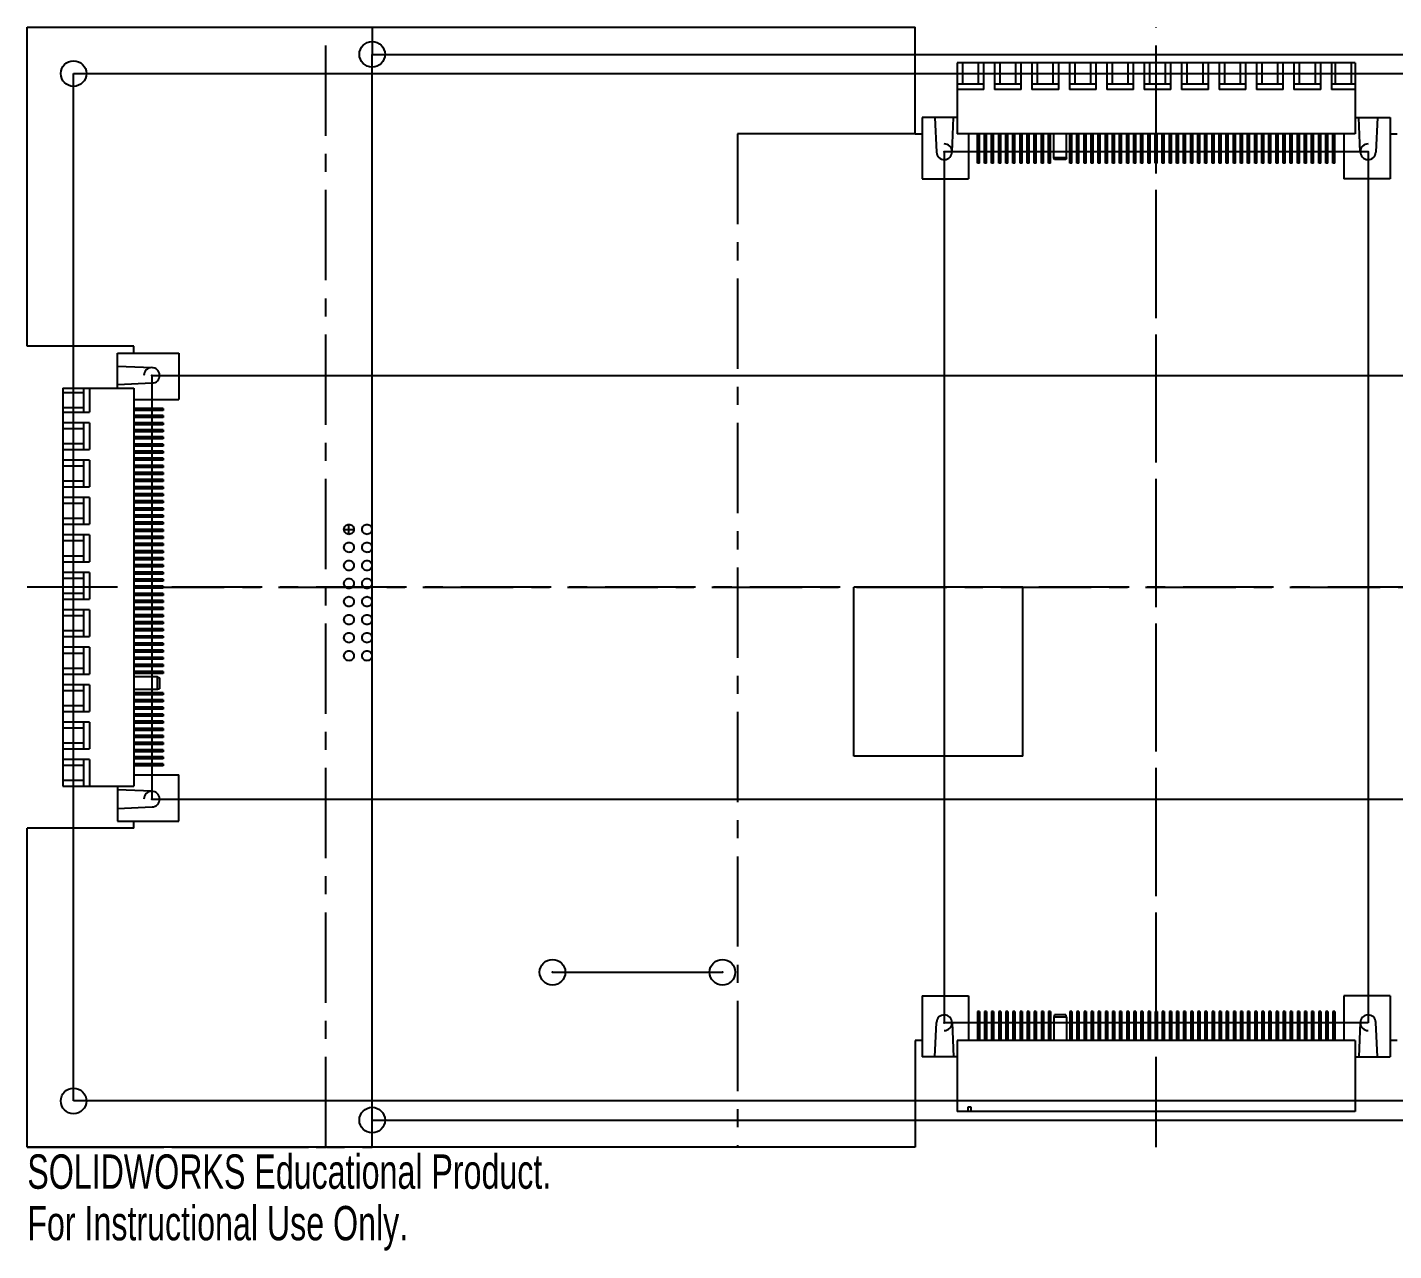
# Paper-space layout '_Bottom' of a CAD drawing. Header units: millimetres. Extents: x 0 to 318, y -172 to 0.
# Drawn here: x 0 to 192.2, y -172.1 to 0 of the extents above; entities that cross this region are included whole.
import ezdxf

# ---------------------------------------------------------------- set-up
doc = ezdxf.new("R2010")
doc.units = ezdxf.units.MM
doc.header["$PDSIZE"] = -1
doc.linetypes.add('CENTERX2', pattern=[20.32, 12.7, -2.54, 2.54, -2.54])
doc.styles.add('SLDTEXTSTYLE0', font='TXT', dxfattribs={"width": 0.7})

psp = doc.layouts.new('_Bottom')

# ---------------------------------------------------------------- linework, layer by layer
at = {"color": 7, "linetype": 'Continuous', "lineweight": 25}
for p, q in [((0, -44.85), (0, 0)), ((0, 0), (124.85, 0)), ((124.85, -15), (124.85, 0)), ((130.75, -5), (130.75, -15)), ((186.75, -5), (130.75, -5)), ((131.55, -7.95), (131.55, -5)), ((133.71, -5), (133.71, -7.95)), ((134.51, -8.75), (134.51, -5)), ((136.01, -5), (136.01, -8.75)), ((136.81, -7.95), (136.81, -5)), ((138.98, -5), (138.98, -7.95)), ((139.78, -8.75), (139.78, -5)), ((141.28, -5), (141.28, -8.75)), ((142.08, -7.95), (142.08, -5)), ((144.24, -5), (144.24, -7.95)), ((145.04, -8.75), (145.04, -5)), ((146.54, -5), (146.54, -8.75)), ((147.34, -7.95), (147.34, -5)), ((149.5, -5), (149.5, -7.95)), ((150.3, -8.75), (150.3, -5)), ((151.8, -5), (151.8, -8.75)), ((152.6, -7.95), (152.6, -5)), ((154.77, -5), (154.77, -7.95)), ((155.57, -8.75), (155.57, -5)), ((157.07, -5), (157.07, -8.75)), ((157.87, -7.95), (157.87, -5)), ((160.03, -5), (160.03, -7.95)), ((160.83, -8.75), (160.83, -5)), ((162.33, -5), (162.33, -8.75)), ((163.13, -7.95), (163.13, -5)), ((165.3, -5), (165.3, -7.95)), ((166.1, -8.75), (166.1, -5)), ((167.6, -5), (167.6, -8.75)), ((168.4, -7.95), (168.4, -5)), ((170.56, -5), (170.56, -7.95)), ((171.36, -8.75), (171.36, -5)), ((172.86, -5), (172.86, -8.75)), ((173.66, -7.95), (173.66, -5)), ((175.82, -5), (175.82, -7.95)), ((176.62, -8.75), (176.62, -5)), ((178.12, -5), (178.12, -8.75)), ((178.92, -7.95), (178.92, -5)), ((181.09, -5), (181.09, -7.95)), ((181.89, -8.75), (181.89, -5)), ((183.39, -5), (183.39, -8.75)), ((183.99, -7.95), (183.99, -5)), ((186.15, -5), (186.15, -7.95)), ((186.75, -5), (186.75, -15)), ((130.75, -7.95), (134.51, -7.95)), ((134.51, -8.75), (130.75, -8.75)), ((136.01, -7.95), (139.78, -7.95)), ((139.78, -8.75), (136.01, -8.75)), ((141.28, -7.95), (145.04, -7.95)), ((145.04, -8.75), (141.28, -8.75)), ((146.54, -7.95), (150.3, -7.95)), ((150.3, -8.75), (146.54, -8.75)), ((151.8, -7.95), (155.57, -7.95)), ((155.57, -8.75), (151.8, -8.75)), ((157.07, -7.95), (160.83, -7.95)), ((160.83, -8.75), (157.07, -8.75)), ((162.33, -7.95), (166.1, -7.95)), ((166.1, -8.75), (162.33, -8.75)), ((167.6, -7.95), (171.36, -7.95)), ((171.36, -8.75), (167.6, -8.75)), ((172.86, -7.95), (176.62, -7.95)), ((176.62, -8.75), (172.86, -8.75)), ((178.12, -7.95), (181.89, -7.95)), ((181.89, -8.75), (178.12, -8.75)), ((183.39, -7.95), (186.75, -7.95)), ((186.75, -8.75), (183.39, -8.75)), ((125.85, -12.7), (125.85, -21.3)), ((130.75, -12.7), (125.85, -12.7)), ((127.64, -12.7), (127.85, -17.55)), ((130.05, -17.55), (130.26, -12.7)), ((186.75, -12.7), (191.65, -12.7)), ((187.45, -17.55), (187.24, -12.7)), ((189.86, -12.7), (189.65, -17.55)), ((191.65, -12.7), (191.65, -21.3)), ((124.85, -15), (125.85, -15)), ((186.75, -15), (130.75, -15)), ((132.35, -15), (132.35, -21.3)), ((133.61, -19.1), (133.61, -15)), ((133.89, -19.1), (133.89, -15)), ((134.61, -19.1), (134.61, -15)), ((134.89, -19.1), (134.89, -15)), ((135.61, -19.1), (135.61, -15)), ((135.89, -19.1), (135.89, -15)), ((136.61, -19.1), (136.61, -15)), ((136.89, -19.1), (136.89, -15)), ((137.61, -19.1), (137.61, -15)), ((137.89, -19.1), (137.89, -15)), ((138.61, -19.1), (138.61, -15)), ((138.89, -19.1), (138.89, -15)), ((139.61, -19.1), (139.61, -15)), ((139.89, -19.1), (139.89, -15)), ((140.61, -19.1), (140.61, -15)), ((140.89, -19.1), (140.89, -15)), ((141.61, -19.1), (141.61, -15)), ((141.89, -19.1), (141.89, -15)), ((142.61, -19.1), (142.61, -15)), ((142.89, -19.1), (142.89, -15)), ((143.61, -19.1), (143.61, -15)), ((143.89, -19.1), (143.89, -15)), ((144.36, -18.3), (144.36, -15)), ((146.14, -18.3), (146.14, -15)), ((146.61, -19.1), (146.61, -15)), ((146.89, -19.1), (146.89, -15)), ((147.61, -19.1), (147.61, -15)), ((147.89, -19.1), (147.89, -15)), ((148.61, -19.1), (148.61, -15)), ((148.89, -19.1), (148.89, -15)), ((149.61, -19.1), (149.61, -15)), ((149.89, -19.1), (149.89, -15)), ((150.61, -19.1), (150.61, -15)), ((150.89, -19.1), (150.89, -15)), ((151.61, -19.1), (151.61, -15)), ((151.89, -19.1), (151.89, -15)), ((152.61, -19.1), (152.61, -15)), ((152.89, -19.1), (152.89, -15)), ((153.61, -19.1), (153.61, -15)), ((153.89, -19.1), (153.89, -15)), ((154.61, -19.1), (154.61, -15)), ((154.89, -19.1), (154.89, -15)), ((155.61, -19.1), (155.61, -15)), ((155.89, -19.1), (155.89, -15)), ((156.61, -19.1), (156.61, -15)), ((156.89, -19.1), (156.89, -15)), ((157.61, -19.1), (157.61, -15)), ((157.89, -19.1), (157.89, -15)), ((158.61, -19.1), (158.61, -15)), ((158.89, -19.1), (158.89, -15)), ((159.61, -19.1), (159.61, -15)), ((159.89, -19.1), (159.89, -15)), ((160.61, -19.1), (160.61, -15)), ((160.89, -19.1), (160.89, -15)), ((161.61, -19.1), (161.61, -15)), ((161.89, -19.1), (161.89, -15)), ((162.61, -19.1), (162.61, -15)), ((162.89, -19.1), (162.89, -15)), ((163.61, -19.1), (163.61, -15)), ((163.89, -19.1), (163.89, -15)), ((164.61, -19.1), (164.61, -15)), ((164.89, -19.1), (164.89, -15)), ((165.61, -19.1), (165.61, -15)), ((165.89, -19.1), (165.89, -15)), ((166.61, -19.1), (166.61, -15)), ((166.89, -19.1), (166.89, -15)), ((167.61, -19.1), (167.61, -15)), ((167.89, -19.1), (167.89, -15)), ((168.61, -19.1), (168.61, -15)), ((168.89, -19.1), (168.89, -15)), ((169.61, -19.1), (169.61, -15)), ((169.89, -19.1), (169.89, -15)), ((170.61, -19.1), (170.61, -15)), ((170.89, -19.1), (170.89, -15)), ((171.61, -19.1), (171.61, -15)), ((171.89, -19.1), (171.89, -15)), ((172.61, -19.1), (172.61, -15)), ((172.89, -19.1), (172.89, -15)), ((173.61, -19.1), (173.61, -15)), ((173.89, -19.1), (173.89, -15)), ((174.61, -19.1), (174.61, -15)), ((174.89, -19.1), (174.89, -15)), ((175.61, -19.1), (175.61, -15)), ((175.89, -19.1), (175.89, -15)), ((176.61, -19.1), (176.61, -15)), ((176.89, -19.1), (176.89, -15)), ((177.61, -19.1), (177.61, -15)), ((177.89, -19.1), (177.89, -15)), ((178.61, -19.1), (178.61, -15)), ((178.89, -19.1), (178.89, -15)), ((179.61, -19.1), (179.61, -15)), ((179.89, -19.1), (179.89, -15)), ((180.61, -19.1), (180.61, -15)), ((180.89, -19.1), (180.89, -15)), ((181.61, -19.1), (181.61, -15)), ((181.89, -19.1), (181.89, -15)), ((182.61, -19.1), (182.61, -15)), ((182.89, -19.1), (182.89, -15)), ((183.61, -19.1), (183.61, -15)), ((183.89, -19.1), (183.89, -15)), ((185.15, -15), (185.15, -21.3)), ((191.65, -15), (192.65, -15)), ((133.89, -17.6), (133.61, -17.6)), ((133.89, -18.54), (133.61, -18.54)), ((133.89, -18.97), (133.61, -18.97)), ((133.89, -19.1), (133.61, -19.1)), ((134.89, -17.6), (134.61, -17.6)), ((134.89, -18.54), (134.61, -18.54)), ((134.89, -18.97), (134.61, -18.97)), ((134.89, -19.1), (134.61, -19.1)), ((135.89, -17.6), (135.61, -17.6)), ((135.89, -18.54), (135.61, -18.54)), ((135.89, -18.97), (135.61, -18.97)), ((135.89, -19.1), (135.61, -19.1)), ((136.89, -17.6), (136.61, -17.6)), ((136.89, -18.54), (136.61, -18.54)), ((136.89, -18.97), (136.61, -18.97)), ((136.89, -19.1), (136.61, -19.1)), ((137.89, -17.6), (137.61, -17.6)), ((137.89, -18.54), (137.61, -18.54)), ((137.89, -18.97), (137.61, -18.97)), ((137.89, -19.1), (137.61, -19.1)), ((138.89, -17.6), (138.61, -17.6)), ((138.89, -18.54), (138.61, -18.54)), ((138.89, -18.97), (138.61, -18.97)), ((138.89, -19.1), (138.61, -19.1)), ((139.89, -17.6), (139.61, -17.6)), ((139.89, -18.54), (139.61, -18.54)), ((139.89, -18.97), (139.61, -18.97)), ((139.89, -19.1), (139.61, -19.1)), ((140.89, -17.6), (140.61, -17.6)), ((140.89, -18.54), (140.61, -18.54)), ((140.89, -18.97), (140.61, -18.97)), ((140.89, -19.1), (140.61, -19.1)), ((141.89, -17.6), (141.61, -17.6)), ((141.89, -18.54), (141.61, -18.54)), ((141.89, -18.97), (141.61, -18.97)), ((141.89, -19.1), (141.61, -19.1)), ((142.89, -17.6), (142.61, -17.6)), ((142.89, -18.54), (142.61, -18.54)), ((142.89, -18.97), (142.61, -18.97)), ((142.89, -19.1), (142.61, -19.1)), ((143.89, -17.6), (143.61, -17.6)), ((143.89, -18.54), (143.61, -18.54)), ((143.89, -18.97), (143.61, -18.97)), ((143.89, -19.1), (143.61, -19.1)), ((144.36, -18.3), (146.14, -18.3)), ((144.47, -18.59), (144.36, -18.3)), ((146.03, -18.59), (144.47, -18.59)), ((146.14, -18.3), (146.03, -18.59)), ((146.89, -17.6), (146.61, -17.6)), ((146.89, -18.54), (146.61, -18.54)), ((146.89, -18.97), (146.61, -18.97)), ((146.89, -19.1), (146.61, -19.1)), ((147.89, -17.6), (147.61, -17.6)), ((147.89, -18.54), (147.61, -18.54)), ((147.89, -18.97), (147.61, -18.97)), ((147.89, -19.1), (147.61, -19.1)), ((148.89, -17.6), (148.61, -17.6)), ((148.89, -18.54), (148.61, -18.54)), ((148.89, -18.97), (148.61, -18.97)), ((148.89, -19.1), (148.61, -19.1)), ((149.89, -17.6), (149.61, -17.6)), ((149.89, -18.54), (149.61, -18.54)), ((149.89, -18.97), (149.61, -18.97)), ((149.89, -19.1), (149.61, -19.1)), ((150.89, -17.6), (150.61, -17.6)), ((150.89, -18.54), (150.61, -18.54)), ((150.89, -18.97), (150.61, -18.97)), ((150.89, -19.1), (150.61, -19.1)), ((151.89, -17.6), (151.61, -17.6)), ((151.89, -18.54), (151.61, -18.54)), ((151.89, -18.97), (151.61, -18.97)), ((151.89, -19.1), (151.61, -19.1)), ((152.89, -17.6), (152.61, -17.6)), ((152.89, -18.54), (152.61, -18.54)), ((152.89, -18.97), (152.61, -18.97)), ((152.89, -19.1), (152.61, -19.1)), ((153.89, -17.6), (153.61, -17.6)), ((153.89, -18.54), (153.61, -18.54)), ((153.89, -18.97), (153.61, -18.97)), ((153.89, -19.1), (153.61, -19.1)), ((154.89, -17.6), (154.61, -17.6)), ((154.89, -18.54), (154.61, -18.54)), ((154.89, -18.97), (154.61, -18.97)), ((154.89, -19.1), (154.61, -19.1)), ((155.89, -17.6), (155.61, -17.6)), ((155.89, -18.54), (155.61, -18.54)), ((155.89, -18.97), (155.61, -18.97)), ((155.89, -19.1), (155.61, -19.1)), ((156.89, -17.6), (156.61, -17.6)), ((156.89, -18.54), (156.61, -18.54)), ((156.89, -18.97), (156.61, -18.97)), ((156.89, -19.1), (156.61, -19.1)), ((157.89, -17.6), (157.61, -17.6)), ((157.89, -18.54), (157.61, -18.54)), ((157.89, -18.97), (157.61, -18.97)), ((157.89, -19.1), (157.61, -19.1)), ((158.89, -17.6), (158.61, -17.6)), ((158.89, -18.54), (158.61, -18.54)), ((158.89, -18.97), (158.61, -18.97)), ((158.89, -19.1), (158.61, -19.1)), ((159.89, -17.6), (159.61, -17.6)), ((159.89, -18.54), (159.61, -18.54)), ((159.89, -18.97), (159.61, -18.97)), ((159.89, -19.1), (159.61, -19.1)), ((160.89, -17.6), (160.61, -17.6)), ((160.89, -18.54), (160.61, -18.54)), ((160.89, -18.97), (160.61, -18.97)), ((160.89, -19.1), (160.61, -19.1)), ((161.89, -17.6), (161.61, -17.6)), ((161.89, -18.54), (161.61, -18.54)), ((161.89, -18.97), (161.61, -18.97)), ((161.89, -19.1), (161.61, -19.1)), ((162.89, -17.6), (162.61, -17.6)), ((162.89, -18.54), (162.61, -18.54)), ((162.89, -18.97), (162.61, -18.97)), ((162.89, -19.1), (162.61, -19.1)), ((163.89, -17.6), (163.61, -17.6)), ((163.89, -18.54), (163.61, -18.54)), ((163.89, -18.97), (163.61, -18.97)), ((163.89, -19.1), (163.61, -19.1)), ((164.89, -17.6), (164.61, -17.6)), ((164.89, -18.54), (164.61, -18.54)), ((164.89, -18.97), (164.61, -18.97)), ((164.89, -19.1), (164.61, -19.1)), ((165.89, -17.6), (165.61, -17.6)), ((165.89, -18.54), (165.61, -18.54)), ((165.89, -18.97), (165.61, -18.97)), ((165.89, -19.1), (165.61, -19.1)), ((166.89, -17.6), (166.61, -17.6)), ((166.89, -18.54), (166.61, -18.54)), ((166.89, -18.97), (166.61, -18.97)), ((166.89, -19.1), (166.61, -19.1)), ((167.89, -17.6), (167.61, -17.6)), ((167.89, -18.54), (167.61, -18.54)), ((167.89, -18.97), (167.61, -18.97)), ((167.89, -19.1), (167.61, -19.1)), ((168.89, -17.6), (168.61, -17.6)), ((168.89, -18.54), (168.61, -18.54)), ((168.89, -18.97), (168.61, -18.97)), ((168.89, -19.1), (168.61, -19.1)), ((169.89, -17.6), (169.61, -17.6)), ((169.89, -18.54), (169.61, -18.54)), ((169.89, -18.97), (169.61, -18.97)), ((169.89, -19.1), (169.61, -19.1)), ((170.89, -17.6), (170.61, -17.6)), ((170.89, -18.54), (170.61, -18.54)), ((170.89, -18.97), (170.61, -18.97)), ((170.89, -19.1), (170.61, -19.1)), ((171.89, -17.6), (171.61, -17.6)), ((171.89, -18.54), (171.61, -18.54)), ((171.89, -18.97), (171.61, -18.97)), ((171.89, -19.1), (171.61, -19.1)), ((172.89, -17.6), (172.61, -17.6)), ((172.89, -18.54), (172.61, -18.54)), ((172.89, -18.97), (172.61, -18.97)), ((172.89, -19.1), (172.61, -19.1)), ((173.89, -17.6), (173.61, -17.6)), ((173.89, -18.54), (173.61, -18.54)), ((173.89, -18.97), (173.61, -18.97)), ((173.89, -19.1), (173.61, -19.1)), ((174.89, -17.6), (174.61, -17.6)), ((174.89, -18.54), (174.61, -18.54)), ((174.89, -18.97), (174.61, -18.97)), ((174.89, -19.1), (174.61, -19.1)), ((175.89, -17.6), (175.61, -17.6)), ((175.89, -18.54), (175.61, -18.54)), ((175.89, -18.97), (175.61, -18.97)), ((175.89, -19.1), (175.61, -19.1)), ((176.89, -17.6), (176.61, -17.6)), ((176.89, -18.54), (176.61, -18.54)), ((176.89, -18.97), (176.61, -18.97)), ((176.89, -19.1), (176.61, -19.1)), ((177.89, -17.6), (177.61, -17.6)), ((177.89, -18.54), (177.61, -18.54)), ((177.89, -18.97), (177.61, -18.97)), ((177.89, -19.1), (177.61, -19.1)), ((178.89, -17.6), (178.61, -17.6)), ((178.89, -18.54), (178.61, -18.54)), ((178.89, -18.97), (178.61, -18.97)), ((178.89, -19.1), (178.61, -19.1)), ((179.89, -17.6), (179.61, -17.6)), ((179.89, -18.54), (179.61, -18.54)), ((179.89, -18.97), (179.61, -18.97)), ((179.89, -19.1), (179.61, -19.1)), ((180.89, -17.6), (180.61, -17.6)), ((180.89, -18.54), (180.61, -18.54)), ((180.89, -18.97), (180.61, -18.97)), ((180.89, -19.1), (180.61, -19.1)), ((181.89, -17.6), (181.61, -17.6)), ((181.89, -18.54), (181.61, -18.54)), ((181.89, -18.97), (181.61, -18.97)), ((181.89, -19.1), (181.61, -19.1)), ((182.89, -17.6), (182.61, -17.6)), ((182.89, -18.54), (182.61, -18.54)), ((182.89, -18.97), (182.61, -18.97)), ((182.89, -19.1), (182.61, -19.1)), ((183.89, -17.6), (183.61, -17.6)), ((183.89, -18.54), (183.61, -18.54)), ((183.89, -18.97), (183.61, -18.97)), ((183.89, -19.1), (183.61, -19.1)), ((125.85, -21.3), (132.35, -21.3)), ((191.65, -21.3), (185.15, -21.3)), ((15, -44.85), (0, -44.85)), ((12.7, -45.85), (21.3, -45.85)), ((12.7, -50.75), (12.7, -45.85)), ((15, -45.85), (15, -44.85)), ((21.3, -45.85), (21.3, -52.35)), ((12.7, -47.64), (17.55, -47.85)), ((5, -50.75), (15, -50.75)), ((5, -50.75), (5, -106.75)), ((5, -51.35), (7.95, -51.35)), ((7.95, -54.11), (7.95, -50.75)), ((8.75, -50.75), (8.75, -54.11)), ((17.55, -50.05), (12.7, -50.26)), ((15, -50.75), (15, -106.75)), ((7.95, -53.51), (5, -53.51)), ((15, -52.35), (21.3, -52.35)), ((19.1, -53.61), (15, -53.61)), ((17.6, -53.61), (17.6, -53.89)), ((18.54, -53.61), (18.54, -53.89)), ((18.97, -53.61), (18.97, -53.89)), ((19.1, -53.61), (19.1, -53.89)), ((5, -54.11), (8.75, -54.11)), ((8.75, -55.61), (5, -55.61)), ((7.95, -59.38), (7.95, -55.61)), ((8.75, -55.61), (8.75, -59.38)), ((19.1, -53.89), (15, -53.89)), ((19.1, -54.61), (15, -54.61)), ((19.1, -54.89), (15, -54.89)), ((19.1, -55.61), (15, -55.61)), ((17.6, -54.61), (17.6, -54.89)), ((17.6, -55.61), (17.6, -55.89)), ((18.54, -54.61), (18.54, -54.89)), ((18.54, -55.61), (18.54, -55.89)), ((18.97, -54.61), (18.97, -54.89)), ((18.97, -55.61), (18.97, -55.89)), ((19.1, -54.61), (19.1, -54.89)), ((19.1, -55.61), (19.1, -55.89)), ((5, -56.41), (7.95, -56.41)), ((19.1, -55.89), (15, -55.89)), ((19.1, -56.61), (15, -56.61)), ((19.1, -56.89), (15, -56.89)), ((19.1, -57.61), (15, -57.61)), ((17.6, -56.61), (17.6, -56.89)), ((17.6, -57.61), (17.6, -57.89)), ((18.54, -56.61), (18.54, -56.89)), ((18.54, -57.61), (18.54, -57.89)), ((18.97, -56.61), (18.97, -56.89)), ((18.97, -57.61), (18.97, -57.89)), ((19.1, -56.61), (19.1, -56.89)), ((19.1, -57.61), (19.1, -57.89)), ((7.95, -58.58), (5, -58.58)), ((5, -59.38), (8.75, -59.38)), ((19.1, -57.89), (15, -57.89)), ((19.1, -58.61), (15, -58.61)), ((19.1, -58.89), (15, -58.89)), ((17.6, -58.61), (17.6, -58.89)), ((18.54, -58.61), (18.54, -58.89)), ((18.97, -58.61), (18.97, -58.89)), ((19.1, -58.61), (19.1, -58.89)), ((8.75, -60.88), (5, -60.88)), ((7.95, -64.64), (7.95, -60.88)), ((8.75, -60.88), (8.75, -64.64)), ((19.1, -59.61), (15, -59.61)), ((19.1, -59.89), (15, -59.89)), ((19.1, -60.61), (15, -60.61)), ((19.1, -60.89), (15, -60.89)), ((17.6, -59.61), (17.6, -59.89)), ((17.6, -60.61), (17.6, -60.89)), ((18.54, -59.61), (18.54, -59.89)), ((18.54, -60.61), (18.54, -60.89)), ((18.97, -59.61), (18.97, -59.89)), ((18.97, -60.61), (18.97, -60.89)), ((19.1, -59.61), (19.1, -59.89)), ((19.1, -60.61), (19.1, -60.89)), ((5, -61.68), (7.95, -61.68)), ((19.1, -61.61), (15, -61.61)), ((19.1, -61.89), (15, -61.89)), ((19.1, -62.61), (15, -62.61)), ((19.1, -62.89), (15, -62.89)), ((17.6, -61.61), (17.6, -61.89)), ((17.6, -62.61), (17.6, -62.89)), ((18.54, -61.61), (18.54, -61.89)), ((18.54, -62.61), (18.54, -62.89)), ((18.97, -61.61), (18.97, -61.89)), ((18.97, -62.61), (18.97, -62.89)), ((19.1, -61.61), (19.1, -61.89)), ((19.1, -62.61), (19.1, -62.89)), ((7.95, -63.84), (5, -63.84)), ((5, -64.64), (8.75, -64.64)), ((19.1, -63.61), (15, -63.61)), ((19.1, -63.89), (15, -63.89)), ((19.1, -64.61), (15, -64.61)), ((19.1, -64.89), (15, -64.89)), ((17.6, -63.61), (17.6, -63.89)), ((17.6, -64.61), (17.6, -64.89)), ((18.54, -63.61), (18.54, -63.89)), ((18.54, -64.61), (18.54, -64.89)), ((18.97, -63.61), (18.97, -63.89)), ((18.97, -64.61), (18.97, -64.89)), ((19.1, -63.61), (19.1, -63.89)), ((19.1, -64.61), (19.1, -64.89)), ((8.75, -66.14), (5, -66.14)), ((5, -66.94), (7.95, -66.94)), ((7.95, -69.9), (7.95, -66.14)), ((8.75, -66.14), (8.75, -69.9)), ((19.1, -65.61), (15, -65.61)), ((19.1, -65.89), (15, -65.89)), ((19.1, -66.61), (15, -66.61)), ((19.1, -66.89), (15, -66.89)), ((17.6, -65.61), (17.6, -65.89)), ((17.6, -66.61), (17.6, -66.89)), ((18.54, -65.61), (18.54, -65.89)), ((18.54, -66.61), (18.54, -66.89)), ((18.97, -65.61), (18.97, -65.89)), ((18.97, -66.61), (18.97, -66.89)), ((19.1, -65.61), (19.1, -65.89)), ((19.1, -66.61), (19.1, -66.89)), ((7.95, -69.1), (5, -69.1)), ((19.1, -67.61), (15, -67.61)), ((19.1, -67.89), (15, -67.89)), ((19.1, -68.61), (15, -68.61)), ((19.1, -68.89), (15, -68.89)), ((17.6, -67.61), (17.6, -67.89)), ((17.6, -68.61), (17.6, -68.89)), ((18.54, -67.61), (18.54, -67.89)), ((18.54, -68.61), (18.54, -68.89)), ((18.97, -67.61), (18.97, -67.89)), ((18.97, -68.61), (18.97, -68.89)), ((19.1, -67.61), (19.1, -67.89)), ((19.1, -68.61), (19.1, -68.89)), ((5, -69.9), (8.75, -69.9)), ((19.1, -69.61), (15, -69.61)), ((19.1, -69.89), (15, -69.89)), ((19.1, -70.61), (15, -70.61)), ((19.1, -70.89), (15, -70.89)), ((17.6, -69.61), (17.6, -69.89)), ((17.6, -70.61), (17.6, -70.89)), ((18.54, -69.61), (18.54, -69.89)), ((18.54, -70.61), (18.54, -70.89)), ((18.97, -69.61), (18.97, -69.89)), ((18.97, -70.61), (18.97, -70.89)), ((19.1, -69.61), (19.1, -69.89)), ((19.1, -70.61), (19.1, -70.89)), ((8.75, -71.4), (5, -71.4)), ((5, -72.2), (7.95, -72.2)), ((7.95, -75.17), (7.95, -71.4)), ((8.75, -71.4), (8.75, -75.17)), ((19.1, -71.61), (15, -71.61)), ((19.1, -71.89), (15, -71.89)), ((19.1, -72.61), (15, -72.61)), ((19.1, -72.89), (15, -72.89)), ((17.6, -71.61), (17.6, -71.89)), ((17.6, -72.61), (17.6, -72.89)), ((18.54, -71.61), (18.54, -71.89)), ((18.54, -72.61), (18.54, -72.89)), ((18.97, -71.61), (18.97, -71.89)), ((18.97, -72.61), (18.97, -72.89)), ((19.1, -71.61), (19.1, -71.89)), ((19.1, -72.61), (19.1, -72.89)), ((7.95, -74.37), (5, -74.37)), ((19.1, -73.61), (15, -73.61)), ((19.1, -73.89), (15, -73.89)), ((19.1, -74.61), (15, -74.61)), ((19.1, -74.89), (15, -74.89)), ((17.6, -73.61), (17.6, -73.89)), ((17.6, -74.61), (17.6, -74.89)), ((18.54, -73.61), (18.54, -73.89)), ((18.54, -74.61), (18.54, -74.89)), ((18.97, -73.61), (18.97, -73.89)), ((18.97, -74.61), (18.97, -74.89)), ((19.1, -73.61), (19.1, -73.89)), ((19.1, -74.61), (19.1, -74.89)), ((5, -75.17), (8.75, -75.17)), ((8.75, -76.67), (5, -76.67)), ((7.95, -80.43), (7.95, -76.67)), ((8.75, -76.67), (8.75, -80.43)), ((19.1, -75.61), (15, -75.61)), ((19.1, -75.89), (15, -75.89)), ((19.1, -76.61), (15, -76.61)), ((17.6, -75.61), (17.6, -75.89)), ((17.6, -76.61), (17.6, -76.89)), ((18.54, -75.61), (18.54, -75.89)), ((18.54, -76.61), (18.54, -76.89)), ((18.97, -75.61), (18.97, -75.89)), ((18.97, -76.61), (18.97, -76.89)), ((19.1, -75.61), (19.1, -75.89)), ((19.1, -76.61), (19.1, -76.89)), ((5, -77.47), (7.95, -77.47)), ((19.1, -76.89), (15, -76.89)), ((19.1, -77.61), (15, -77.61)), ((19.1, -77.89), (15, -77.89)), ((19.1, -78.61), (15, -78.61)), ((17.6, -77.61), (17.6, -77.89)), ((17.6, -78.61), (17.6, -78.89)), ((18.54, -77.61), (18.54, -77.89)), ((18.54, -78.61), (18.54, -78.89)), ((18.97, -77.61), (18.97, -77.89)), ((18.97, -78.61), (18.97, -78.89)), ((19.1, -77.61), (19.1, -77.89)), ((19.1, -78.61), (19.1, -78.89)), ((116.25, -102.5), (116.25, -78.75)), ((140, -78.75), (116.25, -78.75)), ((140, -102.5), (140, -78.75)), ((7.95, -79.63), (5, -79.63)), ((5, -80.43), (8.75, -80.43)), ((19.1, -78.89), (15, -78.89)), ((19.1, -79.61), (15, -79.61)), ((19.1, -79.89), (15, -79.89)), ((19.1, -80.61), (15, -80.61)), ((17.6, -79.61), (17.6, -79.89)), ((17.6, -80.61), (17.6, -80.89)), ((18.54, -79.61), (18.54, -79.89)), ((18.54, -80.61), (18.54, -80.89)), ((18.97, -79.61), (18.97, -79.89)), ((18.97, -80.61), (18.97, -80.89)), ((19.1, -79.61), (19.1, -79.89)), ((19.1, -80.61), (19.1, -80.89)), ((8.75, -81.93), (5, -81.93)), ((7.95, -85.7), (7.95, -81.93)), ((8.75, -81.93), (8.75, -85.7)), ((19.1, -80.89), (15, -80.89)), ((19.1, -81.61), (15, -81.61)), ((19.1, -81.89), (15, -81.89)), ((19.1, -82.61), (15, -82.61)), ((17.6, -81.61), (17.6, -81.89)), ((17.6, -82.61), (17.6, -82.89)), ((18.54, -81.61), (18.54, -81.89)), ((18.54, -82.61), (18.54, -82.89)), ((18.97, -81.61), (18.97, -81.89)), ((18.97, -82.61), (18.97, -82.89)), ((19.1, -81.61), (19.1, -81.89)), ((19.1, -82.61), (19.1, -82.89)), ((5, -82.73), (7.95, -82.73)), ((19.1, -82.89), (15, -82.89)), ((19.1, -83.61), (15, -83.61)), ((19.1, -83.89), (15, -83.89)), ((17.6, -83.61), (17.6, -83.89)), ((18.54, -83.61), (18.54, -83.89)), ((18.97, -83.61), (18.97, -83.89)), ((19.1, -83.61), (19.1, -83.89)), ((7.95, -84.9), (5, -84.9)), ((5, -85.7), (8.75, -85.7)), ((19.1, -84.61), (15, -84.61)), ((19.1, -84.89), (15, -84.89)), ((19.1, -85.61), (15, -85.61)), ((19.1, -85.89), (15, -85.89)), ((17.6, -84.61), (17.6, -84.89)), ((17.6, -85.61), (17.6, -85.89)), ((18.54, -84.61), (18.54, -84.89)), ((18.54, -85.61), (18.54, -85.89)), ((18.97, -84.61), (18.97, -84.89)), ((18.97, -85.61), (18.97, -85.89)), ((19.1, -84.61), (19.1, -84.89)), ((19.1, -85.61), (19.1, -85.89)), ((8.75, -87.2), (5, -87.2)), ((5, -88), (7.95, -88)), ((7.95, -90.96), (7.95, -87.2)), ((8.75, -87.2), (8.75, -90.96)), ((19.1, -86.61), (15, -86.61)), ((19.1, -86.89), (15, -86.89)), ((19.1, -87.61), (15, -87.61)), ((19.1, -87.89), (15, -87.89)), ((17.6, -86.61), (17.6, -86.89)), ((17.6, -87.61), (17.6, -87.89)), ((18.54, -86.61), (18.54, -86.89)), ((18.54, -87.61), (18.54, -87.89)), ((18.97, -86.61), (18.97, -86.89)), ((18.97, -87.61), (18.97, -87.89)), ((19.1, -86.61), (19.1, -86.89)), ((19.1, -87.61), (19.1, -87.89)), ((7.95, -90.16), (5, -90.16)), ((19.1, -88.61), (15, -88.61)), ((19.1, -88.89), (15, -88.89)), ((19.1, -89.61), (15, -89.61)), ((19.1, -89.89), (15, -89.89)), ((17.6, -88.61), (17.6, -88.89)), ((17.6, -89.61), (17.6, -89.89)), ((18.54, -88.61), (18.54, -88.89)), ((18.54, -89.61), (18.54, -89.89)), ((18.97, -88.61), (18.97, -88.89)), ((18.97, -89.61), (18.97, -89.89)), ((19.1, -88.61), (19.1, -88.89)), ((19.1, -89.61), (19.1, -89.89)), ((5, -90.96), (8.75, -90.96)), ((19.1, -90.61), (15, -90.61)), ((19.1, -90.89), (15, -90.89)), ((18.3, -91.36), (15, -91.36)), ((17.6, -90.61), (17.6, -90.89)), ((18.3, -93.14), (18.3, -91.36)), ((18.3, -91.36), (18.59, -91.47)), ((18.54, -90.61), (18.54, -90.89)), ((18.59, -91.47), (18.59, -93.03)), ((18.97, -90.61), (18.97, -90.89)), ((19.1, -90.61), (19.1, -90.89)), ((8.75, -92.46), (5, -92.46)), ((5, -93.26), (7.95, -93.26)), ((7.95, -96.22), (7.95, -92.46)), ((8.75, -92.46), (8.75, -96.22)), ((18.3, -93.14), (15, -93.14)), ((19.1, -93.61), (15, -93.61)), ((19.1, -93.89), (15, -93.89)), ((17.6, -93.61), (17.6, -93.89)), ((18.59, -93.03), (18.3, -93.14)), ((18.54, -93.61), (18.54, -93.89)), ((18.97, -93.61), (18.97, -93.89)), ((19.1, -93.61), (19.1, -93.89)), ((7.95, -95.42), (5, -95.42)), ((19.1, -94.61), (15, -94.61)), ((19.1, -94.89), (15, -94.89)), ((19.1, -95.61), (15, -95.61)), ((19.1, -95.89), (15, -95.89)), ((17.6, -94.61), (17.6, -94.89)), ((17.6, -95.61), (17.6, -95.89)), ((18.54, -94.61), (18.54, -94.89)), ((18.54, -95.61), (18.54, -95.89)), ((18.97, -94.61), (18.97, -94.89)), ((18.97, -95.61), (18.97, -95.89)), ((19.1, -94.61), (19.1, -94.89)), ((19.1, -95.61), (19.1, -95.89)), ((5, -96.22), (8.75, -96.22)), ((8.75, -97.72), (5, -97.72)), ((7.95, -101.49), (7.95, -97.72)), ((8.75, -97.72), (8.75, -101.49)), ((19.1, -96.61), (15, -96.61)), ((19.1, -96.89), (15, -96.89)), ((19.1, -97.61), (15, -97.61)), ((19.1, -97.89), (15, -97.89)), ((17.6, -96.61), (17.6, -96.89)), ((17.6, -97.61), (17.6, -97.89)), ((18.54, -96.61), (18.54, -96.89)), ((18.54, -97.61), (18.54, -97.89)), ((18.97, -96.61), (18.97, -96.89)), ((18.97, -97.61), (18.97, -97.89)), ((19.1, -96.61), (19.1, -96.89)), ((19.1, -97.61), (19.1, -97.89)), ((5, -98.52), (7.95, -98.52)), ((19.1, -98.61), (15, -98.61)), ((19.1, -98.89), (15, -98.89)), ((19.1, -99.61), (15, -99.61)), ((19.1, -99.89), (15, -99.89)), ((17.6, -98.61), (17.6, -98.89)), ((17.6, -99.61), (17.6, -99.89)), ((18.54, -98.61), (18.54, -98.89)), ((18.54, -99.61), (18.54, -99.89)), ((18.97, -98.61), (18.97, -98.89)), ((18.97, -99.61), (18.97, -99.89)), ((19.1, -98.61), (19.1, -98.89)), ((19.1, -99.61), (19.1, -99.89)), ((7.95, -100.69), (5, -100.69)), ((5, -101.49), (8.75, -101.49)), ((19.1, -100.61), (15, -100.61)), ((19.1, -100.89), (15, -100.89)), ((19.1, -101.61), (15, -101.61)), ((17.6, -100.61), (17.6, -100.89)), ((17.6, -101.61), (17.6, -101.89)), ((18.54, -100.61), (18.54, -100.89)), ((18.54, -101.61), (18.54, -101.89)), ((18.97, -100.61), (18.97, -100.89)), ((18.97, -101.61), (18.97, -101.89)), ((19.1, -100.61), (19.1, -100.89)), ((19.1, -101.61), (19.1, -101.89)), ((8.75, -102.99), (5, -102.99)), ((7.95, -106.75), (7.95, -102.99)), ((8.75, -102.99), (8.75, -106.75)), ((19.1, -101.89), (15, -101.89)), ((19.1, -102.61), (15, -102.61)), ((19.1, -102.89), (15, -102.89)), ((19.1, -103.61), (15, -103.61)), ((17.6, -102.61), (17.6, -102.89)), ((17.6, -103.61), (17.6, -103.89)), ((18.54, -102.61), (18.54, -102.89)), ((18.54, -103.61), (18.54, -103.89)), ((18.97, -102.61), (18.97, -102.89)), ((18.97, -103.61), (18.97, -103.89)), ((19.1, -102.61), (19.1, -102.89)), ((19.1, -103.61), (19.1, -103.89)), ((140, -102.5), (116.25, -102.5)), ((5, -103.79), (7.95, -103.79)), ((19.1, -103.89), (15, -103.89)), ((15, -105.15), (21.3, -105.15)), ((21.3, -111.65), (21.3, -105.15)), ((7.95, -105.95), (5, -105.95)), ((5, -106.75), (15, -106.75)), ((12.7, -106.75), (12.7, -111.65)), ((17.55, -107.45), (12.7, -107.24)), ((12.7, -109.86), (17.55, -109.65)), ((0, -157.5), (0, -112.65)), ((15, -112.65), (0, -112.65)), ((12.7, -111.65), (21.3, -111.65)), ((15, -112.65), (15, -111.65)), ((125.85, -136.2), (132.35, -136.2)), ((125.85, -136.2), (125.85, -144.8)), ((132.35, -136.2), (132.35, -142.5)), ((185.15, -136.2), (185.15, -142.5)), ((191.65, -136.2), (185.15, -136.2)), ((191.65, -136.2), (191.65, -144.8)), ((127.64, -144.8), (127.85, -139.95)), ((130.05, -139.95), (130.26, -144.8)), ((133.61, -138.4), (133.61, -142.5)), ((133.89, -138.4), (133.61, -138.4)), ((133.89, -138.53), (133.61, -138.53)), ((133.89, -138.96), (133.61, -138.96)), ((133.89, -139.9), (133.61, -139.9)), ((133.89, -138.4), (133.89, -142.5)), ((134.61, -138.4), (134.61, -142.5)), ((134.89, -138.4), (134.61, -138.4)), ((134.89, -138.53), (134.61, -138.53)), ((134.89, -138.96), (134.61, -138.96)), ((134.89, -139.9), (134.61, -139.9)), ((134.89, -138.4), (134.89, -142.5)), ((135.61, -138.4), (135.61, -142.5)), ((135.89, -138.4), (135.61, -138.4)), ((135.89, -138.53), (135.61, -138.53)), ((135.89, -138.96), (135.61, -138.96)), ((135.89, -139.9), (135.61, -139.9)), ((135.89, -138.4), (135.89, -142.5)), ((136.61, -138.4), (136.61, -142.5)), ((136.89, -138.4), (136.61, -138.4)), ((136.89, -138.53), (136.61, -138.53)), ((136.89, -138.96), (136.61, -138.96)), ((136.89, -139.9), (136.61, -139.9)), ((136.89, -138.4), (136.89, -142.5)), ((137.61, -138.4), (137.61, -142.5)), ((137.89, -138.4), (137.61, -138.4)), ((137.89, -138.53), (137.61, -138.53)), ((137.89, -138.96), (137.61, -138.96)), ((137.89, -139.9), (137.61, -139.9)), ((137.89, -138.4), (137.89, -142.5)), ((138.61, -138.4), (138.61, -142.5)), ((138.89, -138.4), (138.61, -138.4)), ((138.89, -138.53), (138.61, -138.53)), ((138.89, -138.96), (138.61, -138.96)), ((138.89, -139.9), (138.61, -139.9)), ((138.89, -138.4), (138.89, -142.5)), ((139.61, -138.4), (139.61, -142.5)), ((139.89, -138.4), (139.61, -138.4)), ((139.89, -138.53), (139.61, -138.53)), ((139.89, -138.96), (139.61, -138.96)), ((139.89, -139.9), (139.61, -139.9)), ((139.89, -138.4), (139.89, -142.5)), ((140.61, -138.4), (140.61, -142.5)), ((140.89, -138.4), (140.61, -138.4)), ((140.89, -138.53), (140.61, -138.53)), ((140.89, -138.96), (140.61, -138.96)), ((140.89, -139.9), (140.61, -139.9)), ((140.89, -138.4), (140.89, -142.5)), ((141.61, -138.4), (141.61, -142.5)), ((141.89, -138.4), (141.61, -138.4)), ((141.89, -138.53), (141.61, -138.53)), ((141.89, -138.96), (141.61, -138.96)), ((141.89, -139.9), (141.61, -139.9)), ((141.89, -138.4), (141.89, -142.5)), ((142.61, -138.4), (142.61, -142.5)), ((142.89, -138.4), (142.61, -138.4)), ((142.89, -138.53), (142.61, -138.53)), ((142.89, -138.96), (142.61, -138.96)), ((142.89, -139.9), (142.61, -139.9)), ((142.89, -138.4), (142.89, -142.5)), ((143.61, -138.4), (143.61, -142.5)), ((143.89, -138.4), (143.61, -138.4)), ((143.89, -138.53), (143.61, -138.53)), ((143.89, -138.96), (143.61, -138.96)), ((143.89, -139.9), (143.61, -139.9)), ((143.89, -138.4), (143.89, -142.5)), ((144.47, -138.91), (144.36, -139.2)), ((144.36, -139.2), (144.36, -142.5)), ((146.14, -139.2), (144.36, -139.2)), ((146.03, -138.91), (144.47, -138.91)), ((146.14, -139.2), (146.03, -138.91)), ((146.14, -139.2), (146.14, -142.5)), ((146.61, -138.4), (146.61, -142.5)), ((146.89, -138.4), (146.61, -138.4)), ((146.89, -138.53), (146.61, -138.53)), ((146.89, -138.96), (146.61, -138.96)), ((146.89, -139.9), (146.61, -139.9)), ((146.89, -138.4), (146.89, -142.5)), ((147.61, -138.4), (147.61, -142.5)), ((147.89, -138.4), (147.61, -138.4)), ((147.89, -138.53), (147.61, -138.53)), ((147.89, -138.96), (147.61, -138.96)), ((147.89, -139.9), (147.61, -139.9)), ((147.89, -138.4), (147.89, -142.5)), ((148.61, -138.4), (148.61, -142.5)), ((148.89, -138.4), (148.61, -138.4)), ((148.89, -138.53), (148.61, -138.53)), ((148.89, -138.96), (148.61, -138.96)), ((148.89, -139.9), (148.61, -139.9)), ((148.89, -138.4), (148.89, -142.5)), ((149.61, -138.4), (149.61, -142.5)), ((149.89, -138.4), (149.61, -138.4)), ((149.89, -138.53), (149.61, -138.53)), ((149.89, -138.96), (149.61, -138.96)), ((149.89, -139.9), (149.61, -139.9)), ((149.89, -138.4), (149.89, -142.5)), ((150.61, -138.4), (150.61, -142.5)), ((150.89, -138.4), (150.61, -138.4)), ((150.89, -138.53), (150.61, -138.53)), ((150.89, -138.96), (150.61, -138.96)), ((150.89, -139.9), (150.61, -139.9)), ((150.89, -138.4), (150.89, -142.5)), ((151.61, -138.4), (151.61, -142.5)), ((151.89, -138.4), (151.61, -138.4)), ((151.89, -138.53), (151.61, -138.53)), ((151.89, -138.96), (151.61, -138.96)), ((151.89, -139.9), (151.61, -139.9)), ((151.89, -138.4), (151.89, -142.5)), ((152.61, -138.4), (152.61, -142.5)), ((152.89, -138.4), (152.61, -138.4)), ((152.89, -138.53), (152.61, -138.53)), ((152.89, -138.96), (152.61, -138.96)), ((152.89, -139.9), (152.61, -139.9)), ((152.89, -138.4), (152.89, -142.5)), ((153.61, -138.4), (153.61, -142.5)), ((153.89, -138.4), (153.61, -138.4)), ((153.89, -138.53), (153.61, -138.53)), ((153.89, -138.96), (153.61, -138.96)), ((153.89, -139.9), (153.61, -139.9)), ((153.89, -138.4), (153.89, -142.5)), ((154.61, -138.4), (154.61, -142.5)), ((154.89, -138.4), (154.61, -138.4)), ((154.89, -138.53), (154.61, -138.53)), ((154.89, -138.96), (154.61, -138.96)), ((154.89, -139.9), (154.61, -139.9)), ((154.89, -138.4), (154.89, -142.5)), ((155.61, -138.4), (155.61, -142.5)), ((155.89, -138.4), (155.61, -138.4)), ((155.89, -138.53), (155.61, -138.53)), ((155.89, -138.96), (155.61, -138.96)), ((155.89, -139.9), (155.61, -139.9)), ((155.89, -138.4), (155.89, -142.5)), ((156.61, -138.4), (156.61, -142.5)), ((156.89, -138.4), (156.61, -138.4)), ((156.89, -138.53), (156.61, -138.53)), ((156.89, -138.96), (156.61, -138.96)), ((156.89, -139.9), (156.61, -139.9)), ((156.89, -138.4), (156.89, -142.5)), ((157.61, -138.4), (157.61, -142.5)), ((157.89, -138.4), (157.61, -138.4)), ((157.89, -138.53), (157.61, -138.53)), ((157.89, -138.96), (157.61, -138.96)), ((157.89, -139.9), (157.61, -139.9)), ((157.89, -138.4), (157.89, -142.5)), ((158.61, -138.4), (158.61, -142.5)), ((158.89, -138.4), (158.61, -138.4)), ((158.89, -138.53), (158.61, -138.53)), ((158.89, -138.96), (158.61, -138.96)), ((158.89, -139.9), (158.61, -139.9)), ((158.89, -138.4), (158.89, -142.5)), ((159.61, -138.4), (159.61, -142.5)), ((159.89, -138.4), (159.61, -138.4)), ((159.89, -138.53), (159.61, -138.53)), ((159.89, -138.96), (159.61, -138.96)), ((159.89, -139.9), (159.61, -139.9)), ((159.89, -138.4), (159.89, -142.5)), ((160.61, -138.4), (160.61, -142.5)), ((160.89, -138.4), (160.61, -138.4)), ((160.89, -138.53), (160.61, -138.53)), ((160.89, -138.96), (160.61, -138.96)), ((160.89, -139.9), (160.61, -139.9)), ((160.89, -138.4), (160.89, -142.5)), ((161.61, -138.4), (161.61, -142.5)), ((161.89, -138.4), (161.61, -138.4)), ((161.89, -138.53), (161.61, -138.53)), ((161.89, -138.96), (161.61, -138.96)), ((161.89, -139.9), (161.61, -139.9)), ((161.89, -138.4), (161.89, -142.5)), ((162.61, -138.4), (162.61, -142.5)), ((162.89, -138.4), (162.61, -138.4)), ((162.89, -138.53), (162.61, -138.53)), ((162.89, -138.96), (162.61, -138.96)), ((162.89, -139.9), (162.61, -139.9)), ((162.89, -138.4), (162.89, -142.5)), ((163.61, -138.4), (163.61, -142.5)), ((163.89, -138.4), (163.61, -138.4)), ((163.89, -138.53), (163.61, -138.53)), ((163.89, -138.96), (163.61, -138.96)), ((163.89, -139.9), (163.61, -139.9)), ((163.89, -138.4), (163.89, -142.5)), ((164.61, -138.4), (164.61, -142.5)), ((164.89, -138.4), (164.61, -138.4)), ((164.89, -138.53), (164.61, -138.53)), ((164.89, -138.96), (164.61, -138.96)), ((164.89, -139.9), (164.61, -139.9)), ((164.89, -138.4), (164.89, -142.5)), ((165.61, -138.4), (165.61, -142.5)), ((165.89, -138.4), (165.61, -138.4)), ((165.89, -138.53), (165.61, -138.53)), ((165.89, -138.96), (165.61, -138.96)), ((165.89, -139.9), (165.61, -139.9)), ((165.89, -138.4), (165.89, -142.5)), ((166.61, -138.4), (166.61, -142.5)), ((166.89, -138.4), (166.61, -138.4)), ((166.89, -138.53), (166.61, -138.53)), ((166.89, -138.96), (166.61, -138.96)), ((166.89, -139.9), (166.61, -139.9)), ((166.89, -138.4), (166.89, -142.5)), ((167.61, -138.4), (167.61, -142.5)), ((167.89, -138.4), (167.61, -138.4)), ((167.89, -138.53), (167.61, -138.53)), ((167.89, -138.96), (167.61, -138.96)), ((167.89, -139.9), (167.61, -139.9)), ((167.89, -138.4), (167.89, -142.5)), ((168.61, -138.4), (168.61, -142.5)), ((168.89, -138.4), (168.61, -138.4)), ((168.89, -138.53), (168.61, -138.53)), ((168.89, -138.96), (168.61, -138.96)), ((168.89, -139.9), (168.61, -139.9)), ((168.89, -138.4), (168.89, -142.5)), ((169.61, -138.4), (169.61, -142.5)), ((169.89, -138.4), (169.61, -138.4)), ((169.89, -138.53), (169.61, -138.53)), ((169.89, -138.96), (169.61, -138.96)), ((169.89, -139.9), (169.61, -139.9)), ((169.89, -138.4), (169.89, -142.5)), ((170.61, -138.4), (170.61, -142.5)), ((170.89, -138.4), (170.61, -138.4)), ((170.89, -138.53), (170.61, -138.53)), ((170.89, -138.96), (170.61, -138.96)), ((170.89, -139.9), (170.61, -139.9)), ((170.89, -138.4), (170.89, -142.5)), ((171.61, -138.4), (171.61, -142.5)), ((171.89, -138.4), (171.61, -138.4)), ((171.89, -138.53), (171.61, -138.53)), ((171.89, -138.96), (171.61, -138.96)), ((171.89, -139.9), (171.61, -139.9)), ((171.89, -138.4), (171.89, -142.5)), ((172.61, -138.4), (172.61, -142.5)), ((172.89, -138.4), (172.61, -138.4)), ((172.89, -138.53), (172.61, -138.53)), ((172.89, -138.96), (172.61, -138.96)), ((172.89, -139.9), (172.61, -139.9)), ((172.89, -138.4), (172.89, -142.5)), ((173.61, -138.4), (173.61, -142.5)), ((173.89, -138.4), (173.61, -138.4)), ((173.89, -138.53), (173.61, -138.53)), ((173.89, -138.96), (173.61, -138.96)), ((173.89, -139.9), (173.61, -139.9)), ((173.89, -138.4), (173.89, -142.5)), ((174.61, -138.4), (174.61, -142.5)), ((174.89, -138.4), (174.61, -138.4)), ((174.89, -138.53), (174.61, -138.53)), ((174.89, -138.96), (174.61, -138.96)), ((174.89, -139.9), (174.61, -139.9)), ((174.89, -138.4), (174.89, -142.5)), ((175.61, -138.4), (175.61, -142.5)), ((175.89, -138.4), (175.61, -138.4)), ((175.89, -138.53), (175.61, -138.53)), ((175.89, -138.96), (175.61, -138.96)), ((175.89, -139.9), (175.61, -139.9)), ((175.89, -138.4), (175.89, -142.5)), ((176.61, -138.4), (176.61, -142.5)), ((176.89, -138.4), (176.61, -138.4)), ((176.89, -138.53), (176.61, -138.53)), ((176.89, -138.96), (176.61, -138.96)), ((176.89, -139.9), (176.61, -139.9)), ((176.89, -138.4), (176.89, -142.5)), ((177.61, -138.4), (177.61, -142.5)), ((177.89, -138.4), (177.61, -138.4)), ((177.89, -138.53), (177.61, -138.53)), ((177.89, -138.96), (177.61, -138.96)), ((177.89, -139.9), (177.61, -139.9)), ((177.89, -138.4), (177.89, -142.5)), ((178.61, -138.4), (178.61, -142.5)), ((178.89, -138.4), (178.61, -138.4)), ((178.89, -138.53), (178.61, -138.53)), ((178.89, -138.96), (178.61, -138.96)), ((178.89, -139.9), (178.61, -139.9)), ((178.89, -138.4), (178.89, -142.5)), ((179.61, -138.4), (179.61, -142.5)), ((179.89, -138.4), (179.61, -138.4)), ((179.89, -138.53), (179.61, -138.53)), ((179.89, -138.96), (179.61, -138.96)), ((179.89, -139.9), (179.61, -139.9)), ((179.89, -138.4), (179.89, -142.5)), ((180.61, -138.4), (180.61, -142.5)), ((180.89, -138.4), (180.61, -138.4)), ((180.89, -138.53), (180.61, -138.53)), ((180.89, -138.96), (180.61, -138.96)), ((180.89, -139.9), (180.61, -139.9)), ((180.89, -138.4), (180.89, -142.5)), ((181.61, -138.4), (181.61, -142.5)), ((181.89, -138.4), (181.61, -138.4)), ((181.89, -138.53), (181.61, -138.53)), ((181.89, -138.96), (181.61, -138.96)), ((181.89, -139.9), (181.61, -139.9)), ((181.89, -138.4), (181.89, -142.5)), ((182.61, -138.4), (182.61, -142.5)), ((182.89, -138.4), (182.61, -138.4)), ((182.89, -138.53), (182.61, -138.53)), ((182.89, -138.96), (182.61, -138.96)), ((182.89, -139.9), (182.61, -139.9)), ((182.89, -138.4), (182.89, -142.5)), ((183.61, -138.4), (183.61, -142.5)), ((183.89, -138.4), (183.61, -138.4)), ((183.89, -138.53), (183.61, -138.53)), ((183.89, -138.96), (183.61, -138.96)), ((183.89, -139.9), (183.61, -139.9)), ((183.89, -138.4), (183.89, -142.5)), ((187.45, -139.95), (187.24, -144.8)), ((189.86, -144.8), (189.65, -139.95)), ((125.85, -142.5), (124.85, -142.5)), ((124.85, -142.5), (124.85, -157.5)), ((130.75, -142.5), (130.75, -152.5)), ((186.75, -142.5), (130.75, -142.5)), ((186.75, -142.5), (186.75, -152.5)), ((192.65, -142.5), (191.65, -142.5)), ((130.75, -144.8), (125.85, -144.8)), ((186.75, -144.8), (191.65, -144.8)), ((186.75, -152.5), (130.75, -152.5)), ((132.28, -151.9), (132.28, -152.5)), ((132.74, -151.9), (132.28, -151.9)), ((132.74, -152.5), (132.74, -151.9)), ((124.85, -157.5), (0, -157.5))]:
    psp.add_line(p, q, dxfattribs=at)
at = {"color": 7, "linetype": 'CENTERX2'}
for p, q in [((6.5, 0), (48.5, 0)), ((42, -157.5), (42, 0)), ((48.5, 0), (48.5, -3.8)), ((158.75, -157.5), (158.75, 0)), ((99.85, -15), (99.85, -157.5)), ((158.75, -142.5), (158.75, -15)), ((317.5, -78.75), (0, -78.75)), ((15, -78.75), (302.5, -78.75)), ((42, -157.5), (42, -93.5)), ((48.5, -157.5), (48.5, -153.7)), ((0, -157.5), (42, -157.5)), ((6.5, -157.5), (48.5, -157.5))]:
    psp.add_line(p, q, dxfattribs=at)
at = {"color": 7, "linetype": 'Continuous'}
for p, q in [((48.5, -153.7), (48.5, -3.8)), ((48.5, -3.8), (269, -3.8)), ((6.5, -151), (6.5, -6.5)), ((6.5, -6.5), (311, -6.5)), ((124.85, -15), (99.85, -15)), ((188.55, -17.5), (128.95, -17.5)), ((128.95, -17.5), (128.95, -140)), ((188.55, -17.5), (188.55, -140)), ((17.5, -48.95), (17.5, -108.55)), ((17.5, -48.95), (300, -48.95)), ((44.53, -70.61), (45.93, -70.61)), ((45.23, -71.31), (45.23, -69.91)), ((17.5, -108.55), (300, -108.55)), ((73.85, -132.9), (97.75, -132.9)), ((188.55, -140), (128.95, -140)), ((311, -151), (6.5, -151)), ((48.5, -153.7), (269, -153.7))]:
    psp.add_line(p, q, dxfattribs=at)
at = {"color": 7, "linetype": 'Continuous', "lineweight": 25}
for centre in [(48.5, -3.8), (6.5, -6.5), (73.85, -132.9), (97.75, -132.9), (6.5, -151), (48.5, -153.7)]:
    psp.add_circle(centre, 1.8, dxfattribs=at)
for centre, start, end in [((128.95, -17.5), 182.5, 90), ((188.55, -17.5), 90, 357.5), ((17.5, -48.95), 272.5, 180), ((17.5, -108.55), 272.5, 180), ((128.95, -140), 270, 177.5), ((188.55, -140), 2.5, 270)]:
    psp.add_arc(centre, 1.1, start, end, dxfattribs=at)
for points in [[(45.23, -71.31), (45.32, -71.31), (45.41, -71.29), (45.58, -71.22), (45.66, -71.17), (45.85, -70.98), (45.93, -70.79), (45.93, -70.52), (45.91, -70.43), (45.84, -70.26), (45.79, -70.18), (45.66, -70.05), (45.58, -70), (45.41, -69.93), (45.32, -69.91), (45.05, -69.91), (44.86, -69.99), (44.67, -70.18), (44.62, -70.26), (44.55, -70.43), (44.53, -70.52), (44.53, -70.79), (44.61, -70.97), (44.86, -71.23), (45.05, -71.31), (45.23, -71.31)], [(47.77, -71.31), (47.86, -71.31), (47.95, -71.29), (48.12, -71.22), (48.2, -71.17), (48.39, -70.98), (48.47, -70.79), (48.47, -70.52), (48.45, -70.43), (48.38, -70.26), (48.33, -70.18), (48.2, -70.05), (48.12, -70), (47.95, -69.93), (47.86, -69.91), (47.59, -69.91), (47.4, -69.99), (47.21, -70.18), (47.16, -70.26), (47.09, -70.43), (47.07, -70.52), (47.07, -70.79), (47.15, -70.97), (47.4, -71.23), (47.59, -71.31), (47.77, -71.31)], [(45.23, -73.85), (45.32, -73.85), (45.41, -73.83), (45.58, -73.76), (45.66, -73.71), (45.85, -73.52), (45.93, -73.33), (45.93, -73.06), (45.91, -72.97), (45.84, -72.8), (45.79, -72.72), (45.66, -72.59), (45.58, -72.54), (45.41, -72.47), (45.32, -72.45), (45.05, -72.45), (44.86, -72.53), (44.67, -72.72), (44.62, -72.8), (44.55, -72.97), (44.53, -73.06), (44.53, -73.33), (44.61, -73.51), (44.86, -73.77), (45.05, -73.85), (45.23, -73.85)], [(47.77, -73.85), (47.86, -73.85), (47.95, -73.83), (48.12, -73.76), (48.2, -73.71), (48.39, -73.52), (48.47, -73.33), (48.47, -73.06), (48.45, -72.97), (48.38, -72.8), (48.33, -72.72), (48.2, -72.59), (48.12, -72.54), (47.95, -72.47), (47.86, -72.45), (47.59, -72.45), (47.4, -72.53), (47.21, -72.72), (47.16, -72.8), (47.09, -72.97), (47.07, -73.06), (47.07, -73.33), (47.15, -73.51), (47.4, -73.77), (47.59, -73.85), (47.77, -73.85)], [(45.23, -76.39), (45.32, -76.39), (45.41, -76.37), (45.58, -76.3), (45.66, -76.25), (45.85, -76.06), (45.93, -75.87), (45.93, -75.6), (45.91, -75.51), (45.84, -75.34), (45.79, -75.26), (45.66, -75.13), (45.58, -75.08), (45.41, -75.01), (45.32, -74.99), (45.05, -74.99), (44.86, -75.07), (44.67, -75.26), (44.62, -75.34), (44.55, -75.51), (44.53, -75.6), (44.53, -75.87), (44.61, -76.05), (44.86, -76.31), (45.05, -76.39), (45.23, -76.39)], [(47.77, -76.39), (47.86, -76.39), (47.95, -76.37), (48.12, -76.3), (48.2, -76.25), (48.39, -76.06), (48.47, -75.87), (48.47, -75.6), (48.45, -75.51), (48.38, -75.34), (48.33, -75.26), (48.2, -75.13), (48.12, -75.08), (47.95, -75.01), (47.86, -74.99), (47.59, -74.99), (47.4, -75.07), (47.21, -75.26), (47.16, -75.34), (47.09, -75.51), (47.07, -75.6), (47.07, -75.87), (47.15, -76.05), (47.4, -76.31), (47.59, -76.39), (47.77, -76.39)], [(45.23, -78.93), (45.32, -78.93), (45.41, -78.91), (45.58, -78.84), (45.66, -78.79), (45.85, -78.6), (45.93, -78.41), (45.93, -78.14), (45.91, -78.05), (45.84, -77.88), (45.79, -77.8), (45.66, -77.67), (45.58, -77.62), (45.41, -77.55), (45.32, -77.53), (45.05, -77.53), (44.86, -77.61), (44.67, -77.8), (44.62, -77.88), (44.55, -78.05), (44.53, -78.14), (44.53, -78.41), (44.61, -78.59), (44.86, -78.85), (45.05, -78.93), (45.23, -78.93)], [(47.77, -78.93), (47.86, -78.93), (47.95, -78.91), (48.12, -78.84), (48.2, -78.79), (48.39, -78.6), (48.47, -78.41), (48.47, -78.14), (48.45, -78.05), (48.38, -77.88), (48.33, -77.8), (48.2, -77.67), (48.12, -77.62), (47.95, -77.55), (47.86, -77.53), (47.59, -77.53), (47.4, -77.61), (47.21, -77.8), (47.16, -77.88), (47.09, -78.05), (47.07, -78.14), (47.07, -78.41), (47.15, -78.59), (47.4, -78.85), (47.59, -78.93), (47.77, -78.93)], [(45.23, -81.47), (45.32, -81.47), (45.41, -81.45), (45.58, -81.38), (45.66, -81.33), (45.85, -81.14), (45.93, -80.95), (45.93, -80.68), (45.91, -80.59), (45.84, -80.42), (45.79, -80.34), (45.66, -80.21), (45.58, -80.16), (45.41, -80.09), (45.32, -80.07), (45.05, -80.07), (44.86, -80.15), (44.67, -80.34), (44.62, -80.42), (44.55, -80.59), (44.53, -80.68), (44.53, -80.95), (44.61, -81.13), (44.86, -81.39), (45.05, -81.47), (45.23, -81.47)], [(47.77, -81.47), (47.86, -81.47), (47.95, -81.45), (48.12, -81.38), (48.2, -81.33), (48.39, -81.14), (48.47, -80.95), (48.47, -80.68), (48.45, -80.59), (48.38, -80.42), (48.33, -80.34), (48.2, -80.21), (48.12, -80.16), (47.95, -80.09), (47.86, -80.07), (47.59, -80.07), (47.4, -80.15), (47.21, -80.34), (47.16, -80.42), (47.09, -80.59), (47.07, -80.68), (47.07, -80.95), (47.15, -81.13), (47.4, -81.39), (47.59, -81.47), (47.77, -81.47)], [(45.23, -84.01), (45.32, -84.01), (45.41, -83.99), (45.58, -83.92), (45.66, -83.87), (45.85, -83.68), (45.93, -83.49), (45.93, -83.22), (45.91, -83.13), (45.84, -82.96), (45.79, -82.88), (45.66, -82.75), (45.58, -82.7), (45.41, -82.63), (45.32, -82.61), (45.05, -82.61), (44.86, -82.69), (44.67, -82.88), (44.62, -82.96), (44.55, -83.13), (44.53, -83.22), (44.53, -83.49), (44.61, -83.67), (44.86, -83.93), (45.05, -84.01), (45.23, -84.01)], [(47.77, -84.01), (47.86, -84.01), (47.95, -83.99), (48.12, -83.92), (48.2, -83.87), (48.39, -83.68), (48.47, -83.49), (48.47, -83.22), (48.45, -83.13), (48.38, -82.96), (48.33, -82.88), (48.2, -82.75), (48.12, -82.7), (47.95, -82.63), (47.86, -82.61), (47.59, -82.61), (47.4, -82.69), (47.21, -82.88), (47.16, -82.96), (47.09, -83.13), (47.07, -83.22), (47.07, -83.49), (47.15, -83.67), (47.4, -83.93), (47.59, -84.01), (47.77, -84.01)], [(45.23, -86.55), (45.32, -86.55), (45.41, -86.53), (45.58, -86.46), (45.66, -86.41), (45.85, -86.22), (45.93, -86.03), (45.93, -85.76), (45.91, -85.67), (45.84, -85.5), (45.79, -85.42), (45.66, -85.29), (45.58, -85.24), (45.41, -85.17), (45.32, -85.15), (45.05, -85.15), (44.86, -85.23), (44.67, -85.42), (44.62, -85.5), (44.55, -85.67), (44.53, -85.76), (44.53, -86.03), (44.61, -86.21), (44.86, -86.47), (45.05, -86.55), (45.23, -86.55)], [(47.77, -86.55), (47.86, -86.55), (47.95, -86.53), (48.12, -86.46), (48.2, -86.41), (48.39, -86.22), (48.47, -86.03), (48.47, -85.76), (48.45, -85.67), (48.38, -85.5), (48.33, -85.42), (48.2, -85.29), (48.12, -85.24), (47.95, -85.17), (47.86, -85.15), (47.59, -85.15), (47.4, -85.23), (47.21, -85.42), (47.16, -85.5), (47.09, -85.67), (47.07, -85.76), (47.07, -86.03), (47.15, -86.22), (47.4, -86.47), (47.59, -86.55), (47.77, -86.55)], [(45.23, -89.09), (45.32, -89.09), (45.41, -89.07), (45.58, -89), (45.66, -88.95), (45.85, -88.76), (45.93, -88.57), (45.93, -88.3), (45.91, -88.21), (45.84, -88.04), (45.79, -87.96), (45.66, -87.83), (45.58, -87.78), (45.41, -87.71), (45.32, -87.69), (45.05, -87.69), (44.86, -87.77), (44.67, -87.96), (44.62, -88.04), (44.55, -88.21), (44.53, -88.3), (44.53, -88.57), (44.61, -88.75), (44.86, -89.01), (45.05, -89.09), (45.23, -89.09)], [(47.77, -89.09), (47.86, -89.09), (47.95, -89.07), (48.12, -89), (48.2, -88.95), (48.39, -88.76), (48.47, -88.57), (48.47, -88.3), (48.45, -88.21), (48.38, -88.04), (48.33, -87.96), (48.2, -87.83), (48.12, -87.78), (47.95, -87.71), (47.86, -87.69), (47.59, -87.69), (47.4, -87.77), (47.21, -87.96), (47.16, -88.04), (47.09, -88.21), (47.07, -88.3), (47.07, -88.57), (47.15, -88.75), (47.4, -89.01), (47.59, -89.09), (47.77, -89.09)]]:
    psp.add_open_spline(points, degree=3, knots=[0, 0, 0, 0, 0.0625, 0.0625, 0.125, 0.125, 0.25, 0.25, 0.3125, 0.3125, 0.375, 0.375, 0.4375, 0.4375, 0.5, 0.5, 0.625, 0.625, 0.6875, 0.6875, 0.75, 0.75, 0.875, 0.875, 1, 1, 1, 1], dxfattribs=at)
at = {"color": 7, "linetype": 'Continuous'}
for p in [(128.95, -17.5), (188.55, -17.5), (17.5, -48.95), (45.23, -70.61), (17.5, -108.55), (73.85, -132.9), (97.75, -132.9), (128.95, -140), (128.95, -140)]:
    psp.add_point(p, dxfattribs=at)

# ---------------------------------------------------------------- texts
at = {"color": 7, "linetype": 'Continuous', "char_height": 4.8336, "attachment_point": 1, "style": 'SLDTEXTSTYLE0'}
for s, insert in [('SOLIDWORKS Educational Product.', (0, -158.52)), ('For Instructional Use Only.', (0, -165.77))]:
    psp.add_mtext(s, dxfattribs=dict(at, insert=insert))

doc.saveas('drawing.dxf')
